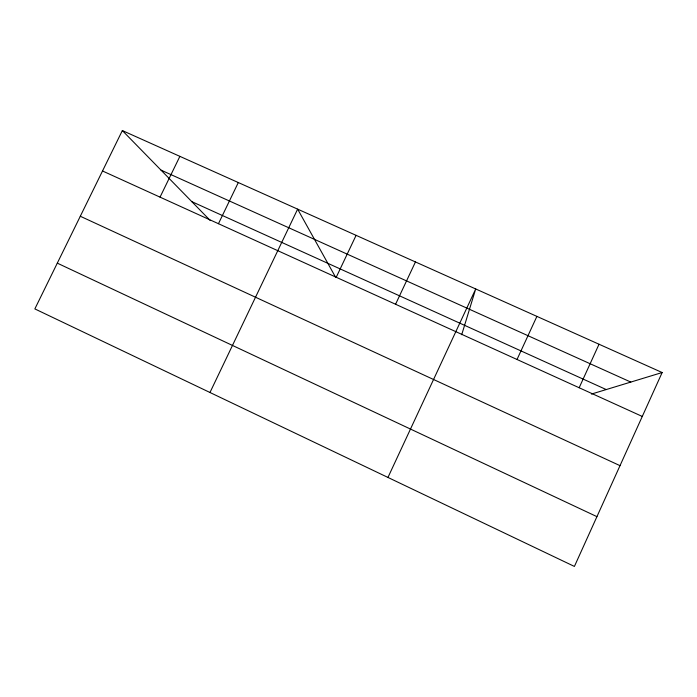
<?xml version="1.0" encoding="UTF-8"?>
<svg xmlns="http://www.w3.org/2000/svg" width="697" height="697" viewBox="0 0 697 697"><rect width="100%" height="100%" fill="white"/><g stroke="black" fill="none" stroke-linecap="round" stroke-linejoin="round"><path stroke-width="1.05" d="M461.71 334.717L475.702 288.959L387.959 477.445M662.15 372.529L574.406 566.434L34.85 308.91L122.341 130.566L662.15 372.529L591.404 394.075M579.163 387.741L599.037 344.24M517.017 359.486L536.899 316.386M395.574 304.249L415.447 261.95M336.233 277.267L356.097 235.342M209.971 392.498L297.636 209.135L335.675 277.389M218.457 223.702L238.304 182.544M160.04 197.138L179.887 156.355M160.998 170.12L630.794 382.078M191.797 201.633L606.216 389.562M102.511 170.974L642.277 416.449M80.303 216.253L620.008 465.657M57.302 263.144L596.937 516.651M122.341 130.566L210.328 220.592"/></g></svg>
